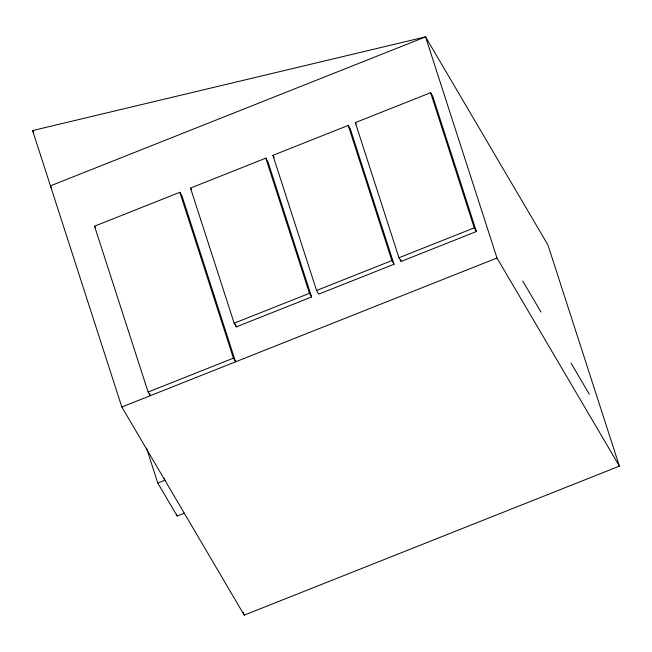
<?xml version="1.0" encoding="UTF-8"?>
<svg xmlns="http://www.w3.org/2000/svg" width="652" height="652" viewBox="0 0 652 652"><rect width="100%" height="100%" fill="white"/><g stroke="black" fill="none" stroke-linecap="round" stroke-linejoin="round"><path stroke-width="0.98" d="M149.642 393.775L150.262 395.707L148.11 392.039L94.54 226.187L179.846 192.307L182.006 195.967L235.576 361.819L233.416 358.16L179.846 192.307M190.514 188.069L265.804 158.167L267.956 161.826L311.607 296.97L236.317 326.872L234.166 323.213L190.514 188.069L191.37 189.536M272.911 155.347L348.209 125.437L350.36 129.104L394.012 264.247L318.714 294.15L316.562 290.482L272.911 155.347L274.207 157.54M355.316 122.617L430.613 92.714L432.765 96.374L476.416 231.517L401.119 261.419L398.967 257.76L355.316 122.617L356.179 124.084M234.166 323.213L309.455 293.31L311.607 296.97M316.562 290.482L391.86 260.58L394.012 264.247M398.967 257.76L474.257 227.858L476.416 231.517M148.11 392.039L233.416 358.16M121.826 406.995L496.995 257.996L619.4 466.131L244.231 615.129L121.826 406.995L32.6 130.563L425.552 36.871L547.949 244.989L619.4 466.131M146.537 448.217L157.784 483.05L164.891 480.222L164.271 478.291M157.784 483.05L177.165 516.001L184.271 513.173M51.426 187.597L50.408 185.869L425.552 36.871L496.995 257.996M589.278 394.15L571.005 363.091M522.725 280.988L540.997 312.055M94.54 226.187L95.404 227.646M32.6 130.563L33.619 132.299M430.613 92.714L474.257 227.858M400.499 259.488L401.119 261.419M348.209 125.437L391.86 260.58M265.804 158.167L309.455 293.31M235.38 323.979L236.317 326.872M243.294 612.236L244.231 615.129M176.537 514.061L177.165 516.001"/></g></svg>
